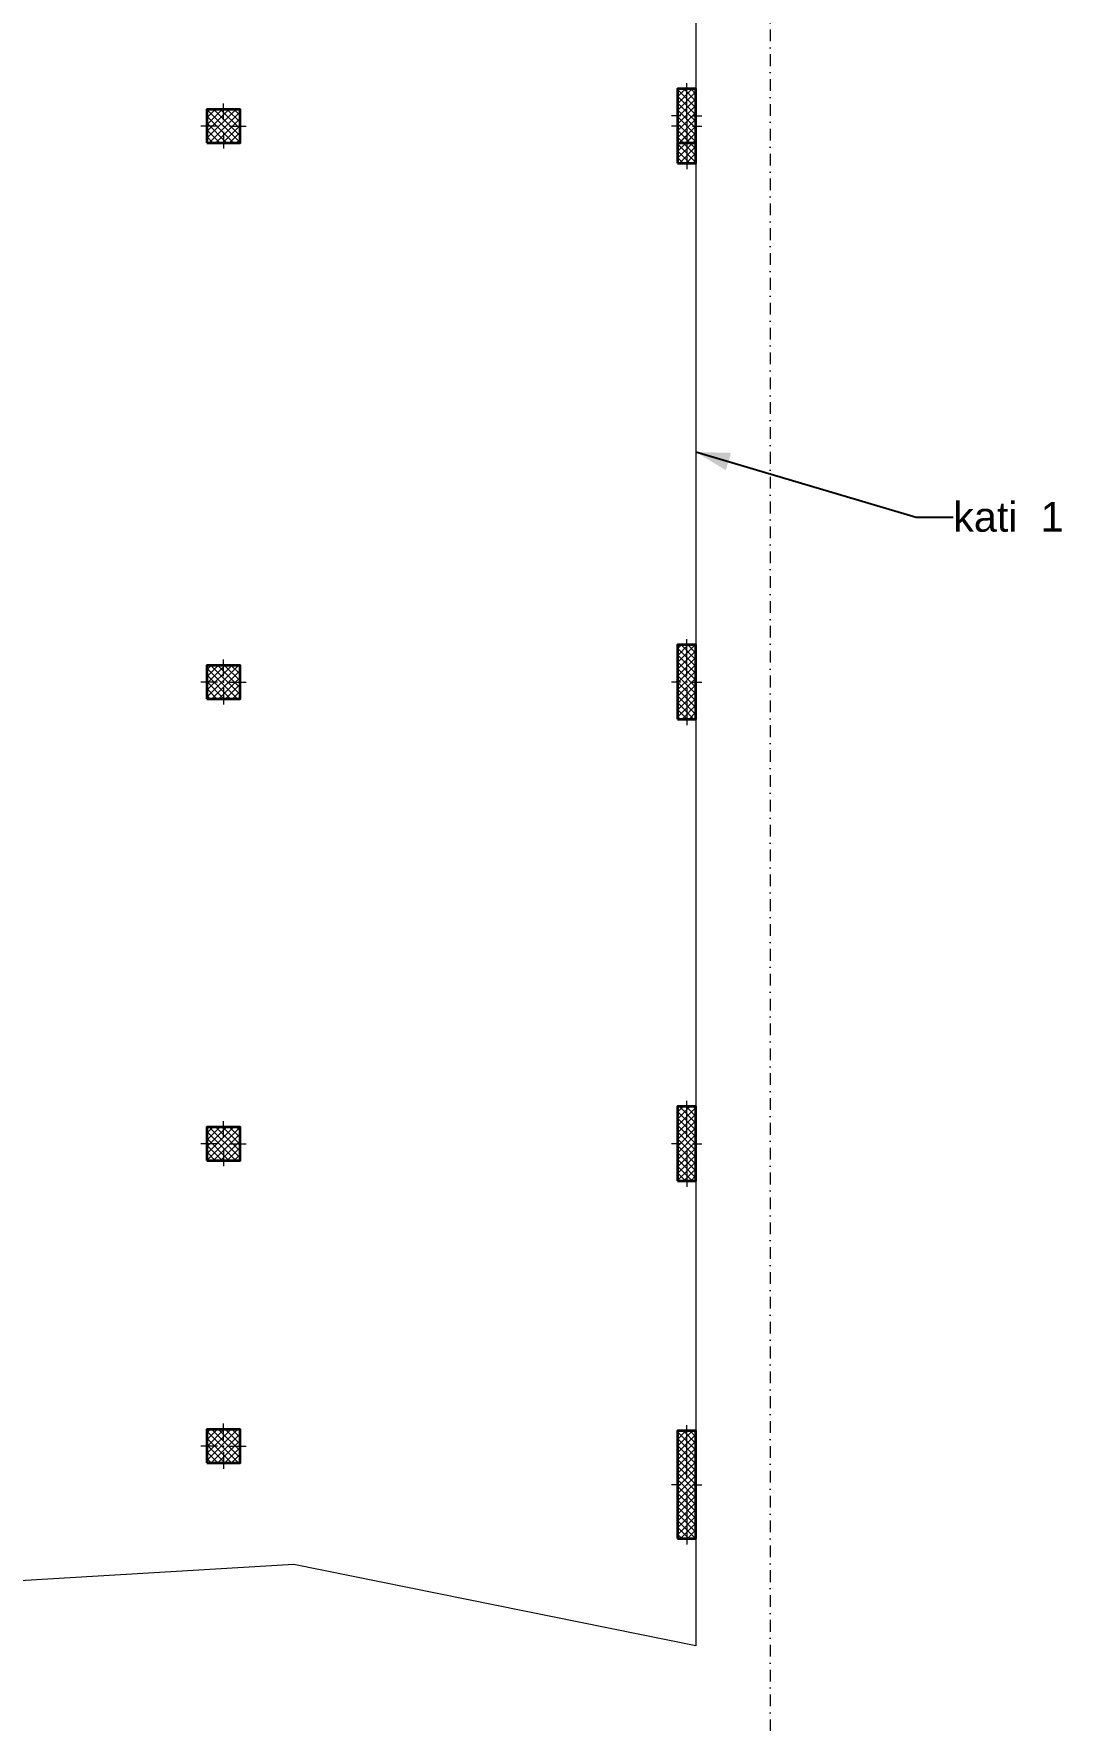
# Model space of a CAD drawing. Header units: millimetres. Extents: x -1861990 to -1833912, y -2748569 to -2679967.
# Drawn here: x -1847980 to -1833970, y -2725468 to -2702718 of the extents above; entities that cross this region are included whole.
import ezdxf

# ---------------------------------------------------------------- set-up
doc = ezdxf.new("R2010")
doc.units = ezdxf.units.MM
doc.header["$MEASUREMENT"] = 0
doc.linetypes.add('Dot & Dashed', pattern=[335.138881, 158.75, -88.194444, 0, -88.194437])
doc.linetypes.add('Wipeout_Contour', pattern=[1000, 0, -1000])
doc.layers.add('0_Pen_No__4', color=7, linetype='Continuous', lineweight=20, true_color=0x029e21)
doc.layers.add('Annotation - Label_Pen_No__4', color=7, linetype='Continuous', lineweight=20, true_color=0x029e21)
for name, color, linetype, lineweight in [('A - Parcela_Pen_No__20', 1, 'Continuous', 0), ('A - Shtyllat_Pen_No__101', 252, 'Continuous', 13), ('A - Shtyllat_Pen_No__18', 9, 'Continuous', 15), ('A - Shtyllat_Pen_No__22', 8, 'Continuous', 35)]:
    doc.layers.add(name, color=color, linetype=linetype, lineweight=lineweight)
doc.layers.add('A - Shtyllat', color=7, linetype='Continuous')
doc.styles.add('GENERATED_STYLE_2', font='')
doc.styles.get('GENERATED_STYLE_2').set_extended_font_data('Arial')
doc.dimstyles.new('GENERATED_STYLE__1', dxfattribs={"dimtxt": 0.18, "dimasz": 456, "dimexe": 0.18, "dimexo": 0.0625, "dimgap": 0, "dimtad": 0, "dimtih": 1, "dimtoh": 1, "dimdec": 4, "dimzin": 0, "dimdsep": 46, "dimcen": 0.09, "dimadec": 0, "dimazin": 0, "dimtfac": 1, "dimtdec": 4, "dimtmove": 0, "dimatfit": 3, "dimldrblk": 'ARROWHEAD_5', "dimfxl": 0, "dimtolj": 1, "dimtzin": 0, "dimarcsym": 0})
pattern_1 = [(45, (-3432101.99, -2046631.03), (-45.961939, 45.961939), []), (135, (-3432101.99, -2046631.03), (45.961939, 45.961939), [])]

# ---------------------------------------------------------------- blocks, each defined once
blk = doc.blocks.new('Column_1', base_point=(-1845421, -2703963))
at = {"layer": 'A - Shtyllat_Pen_No__101', "linetype": 'Continuous', "lineweight": 13}
h = blk.add_hatch(dxfattribs=at)
h.set_pattern_fill('Concrete_Block', color=252, style=0, pattern_type=2)
h.set_pattern_definition(pattern_1)
h.paths.add_polyline_path([(-1845646, -2704188), (-1845196, -2704188), (-1845196, -2703738), (-1845646, -2703738)])
at = {"layer": 'A - Shtyllat_Pen_No__101', "color": 252, "linetype": 'Continuous', "lineweight": 13}
for p, q in [((-1845421, -2703883), (-1845421, -2703658)), ((-1845501, -2703963), (-1845726, -2703963)), ((-1845421, -2704043), (-1845421, -2704268)), ((-1845341, -2703963), (-1845116, -2703963))]:
    blk.add_line(p, q, dxfattribs=at)
blk.add_point((-1845421, -2703963), dxfattribs=at)
at = {"layer": 'A - Shtyllat_Pen_No__22', "color": 8, "linetype": 'Continuous', "lineweight": 35, "flags": 128}
blk.add_lwpolyline([(-1845646, -2704188), (-1845196, -2704188), (-1845196, -2703738), (-1845646, -2703738)], close=True, dxfattribs=at)
blk = doc.blocks.new('Column_16', base_point=(-1839171, -2711463))
at = {"layer": 'A - Shtyllat_Pen_No__101', "linetype": 'Continuous', "lineweight": 13}
h = blk.add_hatch(dxfattribs=at)
h.set_pattern_fill('Concrete_Block', color=252, style=0, pattern_type=2)
h.set_pattern_definition(pattern_1)
h.paths.add_polyline_path([(-1839296, -2711963), (-1839046, -2711963), (-1839046, -2710963), (-1839296, -2710963)])
at = {"layer": 'A - Shtyllat_Pen_No__101', "color": 252, "linetype": 'Continuous', "lineweight": 13}
for p, q in [((-1839171, -2711383), (-1839171, -2710883)), ((-1839251, -2711463), (-1839376, -2711463)), ((-1839171, -2711543), (-1839171, -2712043)), ((-1839091, -2711463), (-1838966, -2711463))]:
    blk.add_line(p, q, dxfattribs=at)
blk.add_point((-1839171, -2711463), dxfattribs=at)
at = {"layer": 'A - Shtyllat_Pen_No__22', "color": 8, "linetype": 'Continuous', "lineweight": 35, "flags": 128}
blk.add_lwpolyline([(-1839296, -2711963), (-1839046, -2711963), (-1839046, -2710963), (-1839296, -2710963)], close=True, dxfattribs=at)
blk = doc.blocks.new('Column_19', base_point=(-1839171, -2717691))
at = {"layer": 'A - Shtyllat_Pen_No__101', "linetype": 'Continuous', "lineweight": 13}
h = blk.add_hatch(dxfattribs=at)
h.set_pattern_fill('Concrete_Block', color=252, style=0, pattern_type=2)
h.set_pattern_definition(pattern_1)
h.paths.add_polyline_path([(-1839296, -2718191), (-1839046, -2718191), (-1839046, -2717191), (-1839296, -2717191)])
at = {"layer": 'A - Shtyllat_Pen_No__101', "color": 252, "linetype": 'Continuous', "lineweight": 13}
for p, q in [((-1839171, -2717611), (-1839171, -2717111)), ((-1839251, -2717691), (-1839376, -2717691)), ((-1839091, -2717691), (-1838966, -2717691)), ((-1839171, -2717771), (-1839171, -2718271))]:
    blk.add_line(p, q, dxfattribs=at)
blk.add_point((-1839171, -2717691), dxfattribs=at)
at = {"layer": 'A - Shtyllat_Pen_No__22', "color": 8, "linetype": 'Continuous', "lineweight": 35, "flags": 128}
blk.add_lwpolyline([(-1839296, -2718191), (-1839046, -2718191), (-1839046, -2717191), (-1839296, -2717191)], close=True, dxfattribs=at)
blk = doc.blocks.new('Column_20', base_point=(-1839171, -2722291))
at = {"layer": 'A - Shtyllat_Pen_No__101', "linetype": 'Continuous', "lineweight": 13}
h = blk.add_hatch(dxfattribs=at)
h.set_pattern_fill('Concrete_Block', color=252, style=0, pattern_type=2)
h.set_pattern_definition(pattern_1)
h.paths.add_polyline_path([(-1839296, -2723016), (-1839046, -2723016), (-1839046, -2721566), (-1839296, -2721566)])
at = {"layer": 'A - Shtyllat_Pen_No__101', "color": 252, "linetype": 'Continuous', "lineweight": 13}
for p, q in [((-1839171, -2722211), (-1839171, -2721486)), ((-1839251, -2722291), (-1839376, -2722291)), ((-1839091, -2722291), (-1838966, -2722291)), ((-1839171, -2722371), (-1839171, -2723096))]:
    blk.add_line(p, q, dxfattribs=at)
blk.add_point((-1839171, -2722291), dxfattribs=at)
at = {"layer": 'A - Shtyllat_Pen_No__22', "color": 8, "linetype": 'Continuous', "lineweight": 35, "flags": 128}
blk.add_lwpolyline([(-1839296, -2723016), (-1839046, -2723016), (-1839046, -2721566), (-1839296, -2721566)], close=True, dxfattribs=at)
blk = doc.blocks.new('Column_23', base_point=(-1839171, -2703963))
at = {"color": 254, "linetype": 'Wipeout_Contour', "lineweight": 0, "ltscale": 13080650.01083532}
blk.add_wipeout([(-1839296, -2704463), (-1839046, -2704463), (-1839046, -2703463), (-1839296, -2703463)], dxfattribs=at).dxf.layer = 'A - Shtyllat'
at = {"layer": 'A - Shtyllat_Pen_No__18', "color": 9, "linetype": 'Continuous', "lineweight": 15, "flags": 128}
blk.add_lwpolyline([(-1839296, -2704463), (-1839046, -2704463), (-1839046, -2703463), (-1839296, -2703463)], close=True, dxfattribs=at)
blk = doc.blocks.new('Column_28', base_point=(-1845421, -2703963))
at = {"layer": 'A - Shtyllat_Pen_No__101', "linetype": 'Continuous', "lineweight": 13}
h = blk.add_hatch(dxfattribs=at)
h.set_pattern_fill('Concrete_Block', color=252, style=0, pattern_type=2)
h.set_pattern_definition(pattern_1)
h.paths.add_polyline_path([(-1845646, -2704188), (-1845196, -2704188), (-1845196, -2703738), (-1845646, -2703738)])
at = {"layer": 'A - Shtyllat_Pen_No__101', "color": 252, "linetype": 'Continuous', "lineweight": 13}
for p, q in [((-1845421, -2703883), (-1845421, -2703658)), ((-1845501, -2703963), (-1845726, -2703963)), ((-1845421, -2704043), (-1845421, -2704268)), ((-1845341, -2703963), (-1845116, -2703963))]:
    blk.add_line(p, q, dxfattribs=at)
blk.add_point((-1845421, -2703963), dxfattribs=at)
at = {"layer": 'A - Shtyllat_Pen_No__22', "color": 8, "linetype": 'Continuous', "lineweight": 35, "flags": 128}
blk.add_lwpolyline([(-1845646, -2704188), (-1845196, -2704188), (-1845196, -2703738), (-1845646, -2703738)], close=True, dxfattribs=at)
blk = doc.blocks.new('Column_31', base_point=(-1845421, -2711463))
at = {"layer": 'A - Shtyllat_Pen_No__101', "linetype": 'Continuous', "lineweight": 13}
h = blk.add_hatch(dxfattribs=at)
h.set_pattern_fill('Concrete_Block', color=252, style=0, pattern_type=2)
h.set_pattern_definition(pattern_1)
h.paths.add_polyline_path([(-1845646, -2711688), (-1845196, -2711688), (-1845196, -2711238), (-1845646, -2711238)])
at = {"layer": 'A - Shtyllat_Pen_No__101', "color": 252, "linetype": 'Continuous', "lineweight": 13}
for p, q in [((-1845421, -2711383), (-1845421, -2711158)), ((-1845501, -2711463), (-1845726, -2711463)), ((-1845421, -2711543), (-1845421, -2711768)), ((-1845341, -2711463), (-1845116, -2711463))]:
    blk.add_line(p, q, dxfattribs=at)
blk.add_point((-1845421, -2711463), dxfattribs=at)
at = {"layer": 'A - Shtyllat_Pen_No__22', "color": 8, "linetype": 'Continuous', "lineweight": 35, "flags": 128}
blk.add_lwpolyline([(-1845646, -2711688), (-1845196, -2711688), (-1845196, -2711238), (-1845646, -2711238)], close=True, dxfattribs=at)
blk = doc.blocks.new('Column_33', base_point=(-1845421, -2717691))
at = {"layer": 'A - Shtyllat_Pen_No__101', "linetype": 'Continuous', "lineweight": 13}
h = blk.add_hatch(dxfattribs=at)
h.set_pattern_fill('Concrete_Block', color=252, style=0, pattern_type=2)
h.set_pattern_definition(pattern_1)
h.paths.add_polyline_path([(-1845646, -2717916), (-1845196, -2717916), (-1845196, -2717466), (-1845646, -2717466)])
at = {"layer": 'A - Shtyllat_Pen_No__101', "color": 252, "linetype": 'Continuous', "lineweight": 13}
for p, q in [((-1845421, -2717611), (-1845421, -2717386)), ((-1845501, -2717691), (-1845726, -2717691)), ((-1845341, -2717691), (-1845116, -2717691)), ((-1845421, -2717771), (-1845421, -2717996))]:
    blk.add_line(p, q, dxfattribs=at)
blk.add_point((-1845421, -2717691), dxfattribs=at)
at = {"layer": 'A - Shtyllat_Pen_No__22', "color": 8, "linetype": 'Continuous', "lineweight": 35, "flags": 128}
blk.add_lwpolyline([(-1845646, -2717916), (-1845196, -2717916), (-1845196, -2717466), (-1845646, -2717466)], close=True, dxfattribs=at)
blk = doc.blocks.new('Column_37', base_point=(-1845421, -2721771))
at = {"layer": 'A - Shtyllat_Pen_No__101', "linetype": 'Continuous', "lineweight": 13}
h = blk.add_hatch(dxfattribs=at)
h.set_pattern_fill('Concrete_Block', color=252, style=0, pattern_type=2)
h.set_pattern_definition(pattern_1)
h.paths.add_polyline_path([(-1845646, -2721996), (-1845196, -2721996), (-1845196, -2721546), (-1845646, -2721546)])
at = {"layer": 'A - Shtyllat_Pen_No__101', "color": 252, "linetype": 'Continuous', "lineweight": 13}
for p, q in [((-1845421, -2721691), (-1845421, -2721466)), ((-1845501, -2721771), (-1845726, -2721771)), ((-1845421, -2721851), (-1845421, -2722076)), ((-1845341, -2721771), (-1845116, -2721771))]:
    blk.add_line(p, q, dxfattribs=at)
blk.add_point((-1845421, -2721771), dxfattribs=at)
at = {"layer": 'A - Shtyllat_Pen_No__22', "color": 8, "linetype": 'Continuous', "lineweight": 35, "flags": 128}
blk.add_lwpolyline([(-1845646, -2721996), (-1845196, -2721996), (-1845196, -2721546), (-1845646, -2721546)], close=True, dxfattribs=at)
blk = doc.blocks.new('Column_40', base_point=(-1845421, -2703963))
at = {"layer": 'A - Shtyllat_Pen_No__101', "linetype": 'Continuous', "lineweight": 13}
h = blk.add_hatch(dxfattribs=at)
h.set_pattern_fill('Concrete_Block', color=252, style=0, pattern_type=2)
h.set_pattern_definition(pattern_1)
h.paths.add_polyline_path([(-1845646, -2704188), (-1845196, -2704188), (-1845196, -2703738), (-1845646, -2703738)])
at = {"layer": 'A - Shtyllat_Pen_No__101', "color": 252, "linetype": 'Continuous', "lineweight": 13}
for p, q in [((-1845421, -2703883), (-1845421, -2703658)), ((-1845501, -2703963), (-1845726, -2703963)), ((-1845421, -2704043), (-1845421, -2704268)), ((-1845341, -2703963), (-1845116, -2703963))]:
    blk.add_line(p, q, dxfattribs=at)
blk.add_point((-1845421, -2703963), dxfattribs=at)
at = {"layer": 'A - Shtyllat_Pen_No__22', "color": 8, "linetype": 'Continuous', "lineweight": 35, "flags": 128}
blk.add_lwpolyline([(-1845646, -2704188), (-1845196, -2704188), (-1845196, -2703738), (-1845646, -2703738)], close=True, dxfattribs=at)
blk = doc.blocks.new('Column_51', base_point=(-1839171, -2703963))
at = {"layer": 'A - Shtyllat_Pen_No__101', "linetype": 'Continuous', "lineweight": 13}
h = blk.add_hatch(dxfattribs=at)
h.set_pattern_fill('Concrete_Block', color=252, style=0, pattern_type=2)
h.set_pattern_definition(pattern_1)
h.paths.add_polyline_path([(-1839296, -2704463), (-1839046, -2704463), (-1839046, -2703463), (-1839296, -2703463)])
at = {"layer": 'A - Shtyllat_Pen_No__101', "color": 252, "linetype": 'Continuous', "lineweight": 13}
for p, q in [((-1839171, -2703883), (-1839171, -2703383)), ((-1839251, -2703963), (-1839376, -2703963)), ((-1839171, -2704043), (-1839171, -2704543)), ((-1839091, -2703963), (-1838966, -2703963))]:
    blk.add_line(p, q, dxfattribs=at)
blk.add_point((-1839171, -2703963), dxfattribs=at)
at = {"layer": 'A - Shtyllat_Pen_No__22', "color": 8, "linetype": 'Continuous', "lineweight": 35, "flags": 128}
blk.add_lwpolyline([(-1839296, -2704463), (-1839046, -2704463), (-1839046, -2703463), (-1839296, -2703463)], close=True, dxfattribs=at)
blk = doc.blocks.new('Column_56', base_point=(-1839171, -2711463))
at = {"layer": 'A - Shtyllat_Pen_No__101', "linetype": 'Continuous', "lineweight": 13}
h = blk.add_hatch(dxfattribs=at)
h.set_pattern_fill('Concrete_Block', color=252, style=0, pattern_type=2)
h.set_pattern_definition(pattern_1)
h.paths.add_polyline_path([(-1839296, -2711963), (-1839046, -2711963), (-1839046, -2710963), (-1839296, -2710963)])
at = {"layer": 'A - Shtyllat_Pen_No__101', "color": 252, "linetype": 'Continuous', "lineweight": 13}
for p, q in [((-1839171, -2711383), (-1839171, -2710883)), ((-1839251, -2711463), (-1839376, -2711463)), ((-1839171, -2711543), (-1839171, -2712043)), ((-1839091, -2711463), (-1838966, -2711463))]:
    blk.add_line(p, q, dxfattribs=at)
blk.add_point((-1839171, -2711463), dxfattribs=at)
at = {"layer": 'A - Shtyllat_Pen_No__22', "color": 8, "linetype": 'Continuous', "lineweight": 35, "flags": 128}
blk.add_lwpolyline([(-1839296, -2711963), (-1839046, -2711963), (-1839046, -2710963), (-1839296, -2710963)], close=True, dxfattribs=at)
blk = doc.blocks.new('Column_59', base_point=(-1839171, -2717691))
at = {"layer": 'A - Shtyllat_Pen_No__101', "linetype": 'Continuous', "lineweight": 13}
h = blk.add_hatch(dxfattribs=at)
h.set_pattern_fill('Concrete_Block', color=252, style=0, pattern_type=2)
h.set_pattern_definition(pattern_1)
h.paths.add_polyline_path([(-1839296, -2718191), (-1839046, -2718191), (-1839046, -2717191), (-1839296, -2717191)])
at = {"layer": 'A - Shtyllat_Pen_No__101', "color": 252, "linetype": 'Continuous', "lineweight": 13}
for p, q in [((-1839171, -2717611), (-1839171, -2717111)), ((-1839251, -2717691), (-1839376, -2717691)), ((-1839091, -2717691), (-1838966, -2717691)), ((-1839171, -2717771), (-1839171, -2718271))]:
    blk.add_line(p, q, dxfattribs=at)
blk.add_point((-1839171, -2717691), dxfattribs=at)
at = {"layer": 'A - Shtyllat_Pen_No__22', "color": 8, "linetype": 'Continuous', "lineweight": 35, "flags": 128}
blk.add_lwpolyline([(-1839296, -2718191), (-1839046, -2718191), (-1839046, -2717191), (-1839296, -2717191)], close=True, dxfattribs=at)
blk = doc.blocks.new('Column_60', base_point=(-1839171, -2722291))
at = {"layer": 'A - Shtyllat_Pen_No__101', "linetype": 'Continuous', "lineweight": 13}
h = blk.add_hatch(dxfattribs=at)
h.set_pattern_fill('Concrete_Block', color=252, style=0, pattern_type=2)
h.set_pattern_definition(pattern_1)
h.paths.add_polyline_path([(-1839296, -2723016), (-1839046, -2723016), (-1839046, -2721566), (-1839296, -2721566)])
at = {"layer": 'A - Shtyllat_Pen_No__101', "color": 252, "linetype": 'Continuous', "lineweight": 13}
for p, q in [((-1839171, -2722211), (-1839171, -2721486)), ((-1839251, -2722291), (-1839376, -2722291)), ((-1839091, -2722291), (-1838966, -2722291)), ((-1839171, -2722371), (-1839171, -2723096))]:
    blk.add_line(p, q, dxfattribs=at)
blk.add_point((-1839171, -2722291), dxfattribs=at)
at = {"layer": 'A - Shtyllat_Pen_No__22', "color": 8, "linetype": 'Continuous', "lineweight": 35, "flags": 128}
blk.add_lwpolyline([(-1839296, -2723016), (-1839046, -2723016), (-1839046, -2721566), (-1839296, -2721566)], close=True, dxfattribs=at)
blk = doc.blocks.new('Column_63', base_point=(-1839171, -2703963))
at = {"color": 254, "linetype": 'Wipeout_Contour', "lineweight": 0, "ltscale": 13080650.01083532}
blk.add_wipeout([(-1839296, -2704463), (-1839046, -2704463), (-1839046, -2703463), (-1839296, -2703463)], dxfattribs=at).dxf.layer = 'A - Shtyllat'
at = {"layer": 'A - Shtyllat_Pen_No__18', "color": 9, "linetype": 'Continuous', "lineweight": 15, "flags": 128}
blk.add_lwpolyline([(-1839296, -2704463), (-1839046, -2704463), (-1839046, -2703463), (-1839296, -2703463)], close=True, dxfattribs=at)
blk = doc.blocks.new('Column_69', base_point=(-1845421, -2703963))
at = {"layer": 'A - Shtyllat_Pen_No__101', "linetype": 'Continuous', "lineweight": 13}
h = blk.add_hatch(dxfattribs=at)
h.set_pattern_fill('Concrete_Block', color=252, style=0, pattern_type=2)
h.set_pattern_definition(pattern_1)
h.paths.add_polyline_path([(-1845646, -2704188), (-1845196, -2704188), (-1845196, -2703738), (-1845646, -2703738)])
at = {"layer": 'A - Shtyllat_Pen_No__101', "color": 252, "linetype": 'Continuous', "lineweight": 13}
for p, q in [((-1845421, -2703883), (-1845421, -2703658)), ((-1845501, -2703963), (-1845726, -2703963)), ((-1845421, -2704043), (-1845421, -2704268)), ((-1845341, -2703963), (-1845116, -2703963))]:
    blk.add_line(p, q, dxfattribs=at)
blk.add_point((-1845421, -2703963), dxfattribs=at)
at = {"layer": 'A - Shtyllat_Pen_No__22', "color": 8, "linetype": 'Continuous', "lineweight": 35, "flags": 128}
blk.add_lwpolyline([(-1845646, -2704188), (-1845196, -2704188), (-1845196, -2703738), (-1845646, -2703738)], close=True, dxfattribs=at)
blk = doc.blocks.new('Column_72', base_point=(-1845421, -2711463))
at = {"layer": 'A - Shtyllat_Pen_No__101', "linetype": 'Continuous', "lineweight": 13}
h = blk.add_hatch(dxfattribs=at)
h.set_pattern_fill('Concrete_Block', color=252, style=0, pattern_type=2)
h.set_pattern_definition(pattern_1)
h.paths.add_polyline_path([(-1845646, -2711688), (-1845196, -2711688), (-1845196, -2711238), (-1845646, -2711238)])
at = {"layer": 'A - Shtyllat_Pen_No__101', "color": 252, "linetype": 'Continuous', "lineweight": 13}
for p, q in [((-1845421, -2711383), (-1845421, -2711158)), ((-1845501, -2711463), (-1845726, -2711463)), ((-1845421, -2711543), (-1845421, -2711768)), ((-1845341, -2711463), (-1845116, -2711463))]:
    blk.add_line(p, q, dxfattribs=at)
blk.add_point((-1845421, -2711463), dxfattribs=at)
at = {"layer": 'A - Shtyllat_Pen_No__22', "color": 8, "linetype": 'Continuous', "lineweight": 35, "flags": 128}
blk.add_lwpolyline([(-1845646, -2711688), (-1845196, -2711688), (-1845196, -2711238), (-1845646, -2711238)], close=True, dxfattribs=at)
blk = doc.blocks.new('Column_74', base_point=(-1845421, -2717691))
at = {"layer": 'A - Shtyllat_Pen_No__101', "linetype": 'Continuous', "lineweight": 13}
h = blk.add_hatch(dxfattribs=at)
h.set_pattern_fill('Concrete_Block', color=252, style=0, pattern_type=2)
h.set_pattern_definition(pattern_1)
h.paths.add_polyline_path([(-1845646, -2717916), (-1845196, -2717916), (-1845196, -2717466), (-1845646, -2717466)])
at = {"layer": 'A - Shtyllat_Pen_No__101', "color": 252, "linetype": 'Continuous', "lineweight": 13}
for p, q in [((-1845421, -2717611), (-1845421, -2717386)), ((-1845501, -2717691), (-1845726, -2717691)), ((-1845341, -2717691), (-1845116, -2717691)), ((-1845421, -2717771), (-1845421, -2717996))]:
    blk.add_line(p, q, dxfattribs=at)
blk.add_point((-1845421, -2717691), dxfattribs=at)
at = {"layer": 'A - Shtyllat_Pen_No__22', "color": 8, "linetype": 'Continuous', "lineweight": 35, "flags": 128}
blk.add_lwpolyline([(-1845646, -2717916), (-1845196, -2717916), (-1845196, -2717466), (-1845646, -2717466)], close=True, dxfattribs=at)
blk = doc.blocks.new('Column_78', base_point=(-1845421, -2721771))
at = {"layer": 'A - Shtyllat_Pen_No__101', "linetype": 'Continuous', "lineweight": 13}
h = blk.add_hatch(dxfattribs=at)
h.set_pattern_fill('Concrete_Block', color=252, style=0, pattern_type=2)
h.set_pattern_definition(pattern_1)
h.paths.add_polyline_path([(-1845646, -2721996), (-1845196, -2721996), (-1845196, -2721546), (-1845646, -2721546)])
at = {"layer": 'A - Shtyllat_Pen_No__101', "color": 252, "linetype": 'Continuous', "lineweight": 13}
for p, q in [((-1845421, -2721691), (-1845421, -2721466)), ((-1845501, -2721771), (-1845726, -2721771)), ((-1845421, -2721851), (-1845421, -2722076)), ((-1845341, -2721771), (-1845116, -2721771))]:
    blk.add_line(p, q, dxfattribs=at)
blk.add_point((-1845421, -2721771), dxfattribs=at)
at = {"layer": 'A - Shtyllat_Pen_No__22', "color": 8, "linetype": 'Continuous', "lineweight": 35, "flags": 128}
blk.add_lwpolyline([(-1845646, -2721996), (-1845196, -2721996), (-1845196, -2721546), (-1845646, -2721546)], close=True, dxfattribs=at)
blk = doc.blocks.new('Column_82', base_point=(-1845421, -2703963))
at = {"layer": 'A - Shtyllat_Pen_No__101', "linetype": 'Continuous', "lineweight": 13}
h = blk.add_hatch(dxfattribs=at)
h.set_pattern_fill('Concrete_Block', color=252, style=0, pattern_type=2)
h.set_pattern_definition(pattern_1)
h.paths.add_polyline_path([(-1845646, -2704188), (-1845196, -2704188), (-1845196, -2703738), (-1845646, -2703738)])
at = {"layer": 'A - Shtyllat_Pen_No__101', "color": 252, "linetype": 'Continuous', "lineweight": 13}
for p, q in [((-1845421, -2703883), (-1845421, -2703658)), ((-1845501, -2703963), (-1845726, -2703963)), ((-1845421, -2704043), (-1845421, -2704268)), ((-1845341, -2703963), (-1845116, -2703963))]:
    blk.add_line(p, q, dxfattribs=at)
blk.add_point((-1845421, -2703963), dxfattribs=at)
at = {"layer": 'A - Shtyllat_Pen_No__22', "color": 8, "linetype": 'Continuous', "lineweight": 35, "flags": 128}
blk.add_lwpolyline([(-1845646, -2704188), (-1845196, -2704188), (-1845196, -2703738), (-1845646, -2703738)], close=True, dxfattribs=at)
blk = doc.blocks.new('Column_95', base_point=(-1839171, -2703825))
at = {"layer": 'A - Shtyllat_Pen_No__101', "linetype": 'Continuous', "lineweight": 13}
h = blk.add_hatch(dxfattribs=at)
h.set_pattern_fill('Concrete_Block', color=252, style=0, pattern_type=2)
h.set_pattern_definition(pattern_1)
h.paths.add_polyline_path([(-1839296, -2704188), (-1839046, -2704188), (-1839046, -2703463), (-1839296, -2703463)])
at = {"layer": 'A - Shtyllat_Pen_No__101', "color": 252, "linetype": 'Continuous', "lineweight": 13}
for p, q in [((-1839171, -2703745), (-1839171, -2703383)), ((-1839251, -2703825), (-1839376, -2703825)), ((-1839091, -2703825), (-1838966, -2703825)), ((-1839171, -2703905), (-1839171, -2704268))]:
    blk.add_line(p, q, dxfattribs=at)
blk.add_point((-1839171, -2703825), dxfattribs=at)
at = {"layer": 'A - Shtyllat_Pen_No__22', "color": 8, "linetype": 'Continuous', "lineweight": 35, "flags": 128}
blk.add_lwpolyline([(-1839296, -2704188), (-1839046, -2704188), (-1839046, -2703463), (-1839296, -2703463)], close=True, dxfattribs=at)
blk = doc.blocks.new('Column_96', base_point=(-1839171, -2703963))
at = {"layer": 'A - Shtyllat_Pen_No__101', "linetype": 'Continuous', "lineweight": 13}
h = blk.add_hatch(dxfattribs=at)
h.set_pattern_fill('Concrete_Block', color=252, style=0, pattern_type=2)
h.set_pattern_definition(pattern_1)
h.paths.add_polyline_path([(-1839296, -2704463), (-1839046, -2704463), (-1839046, -2703463), (-1839296, -2703463)])
at = {"layer": 'A - Shtyllat_Pen_No__101', "color": 252, "linetype": 'Continuous', "lineweight": 13}
for p, q in [((-1839171, -2703883), (-1839171, -2703383)), ((-1839251, -2703963), (-1839376, -2703963)), ((-1839171, -2704043), (-1839171, -2704543)), ((-1839091, -2703963), (-1838966, -2703963))]:
    blk.add_line(p, q, dxfattribs=at)
blk.add_point((-1839171, -2703963), dxfattribs=at)
at = {"layer": 'A - Shtyllat_Pen_No__22', "color": 8, "linetype": 'Continuous', "lineweight": 35, "flags": 128}
blk.add_lwpolyline([(-1839296, -2704463), (-1839046, -2704463), (-1839046, -2703463), (-1839296, -2703463)], close=True, dxfattribs=at)
blk = doc.blocks.new('Column_102', base_point=(-1839171, -2711463))
at = {"layer": 'A - Shtyllat_Pen_No__101', "linetype": 'Continuous', "lineweight": 13}
h = blk.add_hatch(dxfattribs=at)
h.set_pattern_fill('Concrete_Block', color=252, style=0, pattern_type=2)
h.set_pattern_definition(pattern_1)
h.paths.add_polyline_path([(-1839296, -2711963), (-1839046, -2711963), (-1839046, -2710963), (-1839296, -2710963)])
at = {"layer": 'A - Shtyllat_Pen_No__101', "color": 252, "linetype": 'Continuous', "lineweight": 13}
for p, q in [((-1839171, -2711383), (-1839171, -2710883)), ((-1839251, -2711463), (-1839376, -2711463)), ((-1839171, -2711543), (-1839171, -2712043)), ((-1839091, -2711463), (-1838966, -2711463))]:
    blk.add_line(p, q, dxfattribs=at)
blk.add_point((-1839171, -2711463), dxfattribs=at)
at = {"layer": 'A - Shtyllat_Pen_No__22', "color": 8, "linetype": 'Continuous', "lineweight": 35, "flags": 128}
blk.add_lwpolyline([(-1839296, -2711963), (-1839046, -2711963), (-1839046, -2710963), (-1839296, -2710963)], close=True, dxfattribs=at)
blk = doc.blocks.new('Column_105', base_point=(-1839171, -2717691))
at = {"layer": 'A - Shtyllat_Pen_No__101', "linetype": 'Continuous', "lineweight": 13}
h = blk.add_hatch(dxfattribs=at)
h.set_pattern_fill('Concrete_Block', color=252, style=0, pattern_type=2)
h.set_pattern_definition(pattern_1)
h.paths.add_polyline_path([(-1839296, -2718191), (-1839046, -2718191), (-1839046, -2717191), (-1839296, -2717191)])
at = {"layer": 'A - Shtyllat_Pen_No__101', "color": 252, "linetype": 'Continuous', "lineweight": 13}
for p, q in [((-1839171, -2717611), (-1839171, -2717111)), ((-1839251, -2717691), (-1839376, -2717691)), ((-1839091, -2717691), (-1838966, -2717691)), ((-1839171, -2717771), (-1839171, -2718271))]:
    blk.add_line(p, q, dxfattribs=at)
blk.add_point((-1839171, -2717691), dxfattribs=at)
at = {"layer": 'A - Shtyllat_Pen_No__22', "color": 8, "linetype": 'Continuous', "lineweight": 35, "flags": 128}
blk.add_lwpolyline([(-1839296, -2718191), (-1839046, -2718191), (-1839046, -2717191), (-1839296, -2717191)], close=True, dxfattribs=at)
blk = doc.blocks.new('Column_106', base_point=(-1839171, -2722291))
at = {"layer": 'A - Shtyllat_Pen_No__101', "linetype": 'Continuous', "lineweight": 13}
h = blk.add_hatch(dxfattribs=at)
h.set_pattern_fill('Concrete_Block', color=252, style=0, pattern_type=2)
h.set_pattern_definition(pattern_1)
h.paths.add_polyline_path([(-1839296, -2723016), (-1839046, -2723016), (-1839046, -2721566), (-1839296, -2721566)])
at = {"layer": 'A - Shtyllat_Pen_No__101', "color": 252, "linetype": 'Continuous', "lineweight": 13}
for p, q in [((-1839171, -2722211), (-1839171, -2721486)), ((-1839251, -2722291), (-1839376, -2722291)), ((-1839091, -2722291), (-1838966, -2722291)), ((-1839171, -2722371), (-1839171, -2723096))]:
    blk.add_line(p, q, dxfattribs=at)
blk.add_point((-1839171, -2722291), dxfattribs=at)
at = {"layer": 'A - Shtyllat_Pen_No__22', "color": 8, "linetype": 'Continuous', "lineweight": 35, "flags": 128}
blk.add_lwpolyline([(-1839296, -2723016), (-1839046, -2723016), (-1839046, -2721566), (-1839296, -2721566)], close=True, dxfattribs=at)
blk = doc.blocks.new('Column_113', base_point=(-1845421, -2703963))
at = {"layer": 'A - Shtyllat_Pen_No__101', "linetype": 'Continuous', "lineweight": 13}
h = blk.add_hatch(dxfattribs=at)
h.set_pattern_fill('Concrete_Block', color=252, style=0, pattern_type=2)
h.set_pattern_definition(pattern_1)
h.paths.add_polyline_path([(-1845646, -2704188), (-1845196, -2704188), (-1845196, -2703738), (-1845646, -2703738)])
at = {"layer": 'A - Shtyllat_Pen_No__101', "color": 252, "linetype": 'Continuous', "lineweight": 13}
for p, q in [((-1845421, -2703883), (-1845421, -2703658)), ((-1845501, -2703963), (-1845726, -2703963)), ((-1845421, -2704043), (-1845421, -2704268)), ((-1845341, -2703963), (-1845116, -2703963))]:
    blk.add_line(p, q, dxfattribs=at)
blk.add_point((-1845421, -2703963), dxfattribs=at)
at = {"layer": 'A - Shtyllat_Pen_No__22', "color": 8, "linetype": 'Continuous', "lineweight": 35, "flags": 128}
blk.add_lwpolyline([(-1845646, -2704188), (-1845196, -2704188), (-1845196, -2703738), (-1845646, -2703738)], close=True, dxfattribs=at)
blk = doc.blocks.new('Column_125', base_point=(-1839171, -2703825))
at = {"layer": 'A - Shtyllat_Pen_No__101', "linetype": 'Continuous', "lineweight": 13}
h = blk.add_hatch(dxfattribs=at)
h.set_pattern_fill('Concrete_Block', color=252, style=0, pattern_type=2)
h.set_pattern_definition(pattern_1)
h.paths.add_polyline_path([(-1839296, -2704188), (-1839046, -2704188), (-1839046, -2703463), (-1839296, -2703463)])
at = {"layer": 'A - Shtyllat_Pen_No__101', "color": 252, "linetype": 'Continuous', "lineweight": 13}
for p, q in [((-1839171, -2703745), (-1839171, -2703383)), ((-1839251, -2703825), (-1839376, -2703825)), ((-1839091, -2703825), (-1838966, -2703825)), ((-1839171, -2703905), (-1839171, -2704268))]:
    blk.add_line(p, q, dxfattribs=at)
blk.add_point((-1839171, -2703825), dxfattribs=at)
at = {"layer": 'A - Shtyllat_Pen_No__22', "color": 8, "linetype": 'Continuous', "lineweight": 35, "flags": 128}
blk.add_lwpolyline([(-1839296, -2704188), (-1839046, -2704188), (-1839046, -2703463), (-1839296, -2703463)], close=True, dxfattribs=at)
blk = doc.blocks.new('ARROWHEAD_5')
at = {"linetype": 'Continuous', "lineweight": 0}
blk.add_hatch(color=0, dxfattribs=at).paths.add_polyline_path([(-1, 0.2679), (0, 0), (-1, -0.2679)])
at = {"color": 0, "linetype": 'Continuous', "lineweight": 0}
blk.add_line((0, 0), (-1, 0), dxfattribs=at)

msp = doc.modelspace()

# ---------------------------------------------------------------- linework, layer by layer
at = {"layer": '0_Pen_No__4', "color": 104, "linetype": 'Continuous', "lineweight": 20, "true_color": 0x029e21}
for p, q in [((-1844471, -2723366), (-1855986, -2724056)), ((-1839046, -2724466), (-1844471, -2723366))]:
    msp.add_line(p, q, dxfattribs=at)
at = {"layer": 'A - Parcela_Pen_No__20', "color": 1, "linetype": 'Dot & Dashed', "lineweight": 0}
msp.add_lwpolyline([(-1838046, -2745752), (-1859505, -2748569), (-1860079, -2739444), (-1861255, -2720719), (-1861707, -2694855), (-1861990, -2681089), (-1838046, -2682881)], close=True, dxfattribs=at)

# ---------------------------------------------------------------- block references
at = {"layer": 'A - Shtyllat', "color": 8, "lineweight": 35}
for name, p in [('Column_1', (-1845421, -2703963)), ('Column_28', (-1845421, -2703963)), ('Column_40', (-1845421, -2703963)), ('Column_69', (-1845421, -2703963)), ('Column_82', (-1845421, -2703963)), ('Column_113', (-1845421, -2703963)), ('Column_16', (-1839171, -2711463)), ('Column_56', (-1839171, -2711463)), ('Column_102', (-1839171, -2711463)), ('Column_31', (-1845421, -2711463)), ('Column_72', (-1845421, -2711463)), ('Column_19', (-1839171, -2717691)), ('Column_59', (-1839171, -2717691)), ('Column_105', (-1839171, -2717691)), ('Column_33', (-1845421, -2717691)), ('Column_74', (-1845421, -2717691)), ('Column_37', (-1845421, -2721771)), ('Column_78', (-1845421, -2721771)), ('Column_20', (-1839171, -2722291)), ('Column_60', (-1839171, -2722291)), ('Column_106', (-1839171, -2722291))]:
    msp.add_blockref(name, p, dxfattribs=at)

# ---------------------------------------------------------------- texts
at = {"layer": 'Annotation - Label_Pen_No__4', "color": 104, "linetype": 'Continuous', "lineweight": 20, "true_color": 0x029e21, "insert": (-1835577, -2709238), "char_height": 400, "attachment_point": 4, "style": 'GENERATED_STYLE_2'}
msp.add_mtext('\\A1;{\\pql;\\fArial|b0|i0|c0|p34;kati  1\\fArial|b0|i0|c0|p34; }', dxfattribs=at)

# ---------------------------------------------------------------- leaders
at = {"layer": 'Annotation - Label_Pen_No__4', "color": 104, "linetype": 'Continuous', "lineweight": 20, "true_color": 0x029e21, "annotation_type": 0, "has_hookline": 1, "hookline_direction": 0, "text_width": 1608}
msp.add_leader([(-1839046, -2708360), (-1836077, -2709238), (-1835577, -2709238)], dimstyle='GENERATED_STYLE__1', dxfattribs=at)

# ---------------------------------------------------------------- next in the draw order: block references
at = {"layer": 'A - Shtyllat', "color": 8, "lineweight": 35}
msp.add_blockref('Column_23', (-1839171, -2703963), dxfattribs=at)

# ---------------------------------------------------------------- next in the draw order: block references
msp.add_blockref('Column_51', (-1839171, -2703963), dxfattribs=at)

# ---------------------------------------------------------------- next in the draw order: block references
msp.add_blockref('Column_63', (-1839171, -2703963), dxfattribs=at)

# ---------------------------------------------------------------- next in the draw order: linework, layer by layer
at = {"layer": '0_Pen_No__4', "color": 104, "linetype": 'Continuous', "lineweight": 20, "true_color": 0x029e21}
msp.add_line((-1839046, -2685138), (-1839046, -2724466), dxfattribs=at)

# ---------------------------------------------------------------- next in the draw order: block references
at = {"layer": 'A - Shtyllat', "color": 8, "lineweight": 35}
for name, p in [('Column_95', (-1839171, -2703825)), ('Column_96', (-1839171, -2703963)), ('Column_125', (-1839171, -2703825))]:
    msp.add_blockref(name, p, dxfattribs=at)

doc.saveas('drawing.dxf')
